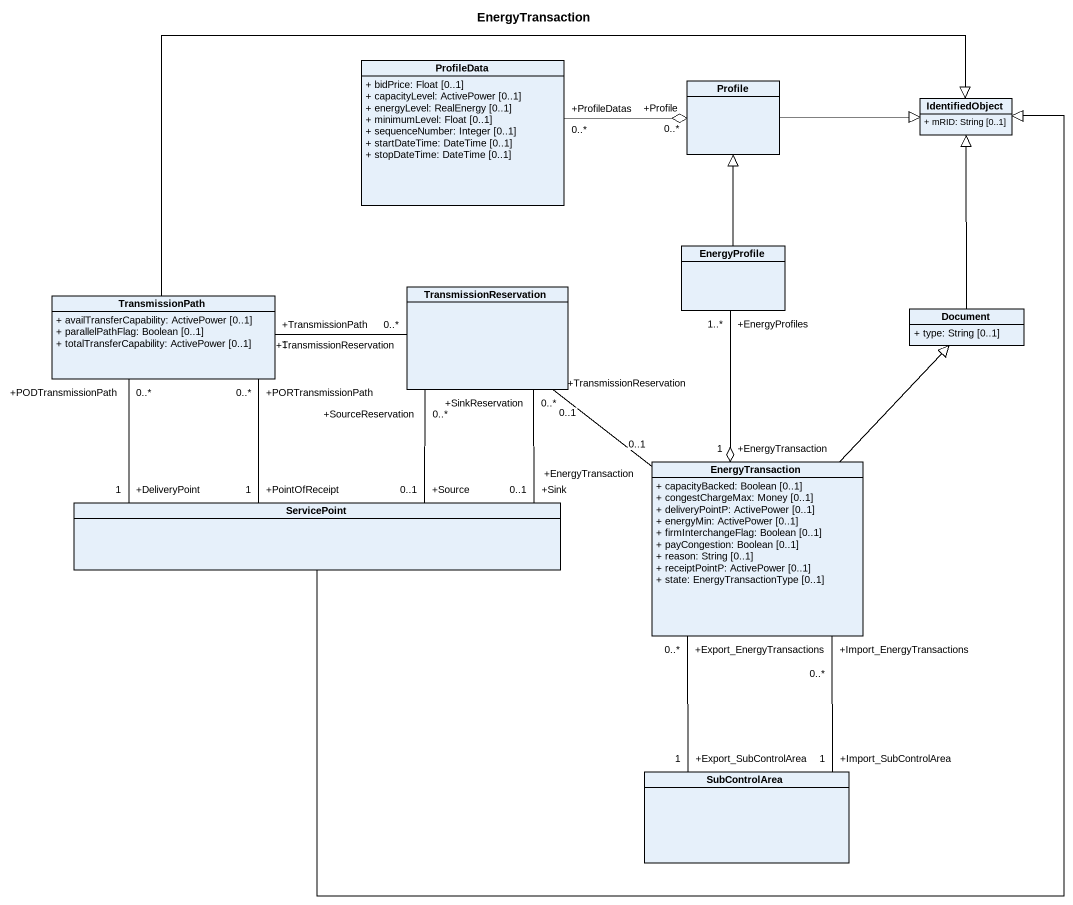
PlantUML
@startuml
title EnergyTransaction
hide circle
hide empty members
skinparam classAttributeIconSize 0
class ProfileData {
  + bidPrice: Float [0..1]
  + capacityLevel: ActivePower [0..1]
  + energyLevel: RealEnergy [0..1]
  + minimumLevel: Float [0..1]
  + sequenceNumber: Integer [0..1]
  + startDateTime: DateTime [0..1]
  + stopDateTime: DateTime [0..1]
}
class Profile
class IdentifiedObject {
  + mRID: String [0..1]
}
class EnergyProfile
class TransmissionPath {
  + availTransferCapability: ActivePower [0..1]
  + parallelPathFlag: Boolean [0..1]
  + totalTransferCapability: ActivePower [0..1]
}
class TransmissionReservation
class Document {
  + type: String [0..1]
}
class EnergyTransaction {
  + capacityBacked: Boolean [0..1]
  + congestChargeMax: Money [0..1]
  + deliveryPointP: ActivePower [0..1]
  + energyMin: ActivePower [0..1]
  + firmInterchangeFlag: Boolean [0..1]
  + payCongestion: Boolean [0..1]
  + reason: String [0..1]
  + receiptPointP: ActivePower [0..1]
  + state: EnergyTransactionType [0..1]
}
class ServicePoint
class SubControlArea
ProfileData "+ProfileDatas\n0..*" -right-o "+Profile\n0..*" Profile
Profile -right-|> IdentifiedObject
EnergyProfile -up-|> Profile
EnergyProfile "+EnergyProfiles\n1..*" --o "+EnergyTransaction\n1" EnergyTransaction
TransmissionPath -right-|> IdentifiedObject
TransmissionPath "+TransmissionPath\n1" -right- "+TransmissionReservation\n0..*" TransmissionReservation
TransmissionReservation "+TransmissionReservation\n0..1" -- "+EnergyTransaction\n0..1" EnergyTransaction
Document -up-|> IdentifiedObject
EnergyTransaction -up-|> Document
ServicePoint -up-|> IdentifiedObject
ServicePoint "+PointOfReceipt\n1" -up- "+PORTransmissionPath\n0..*" TransmissionPath
ServicePoint "+DeliveryPoint\n1" -up- "+PODTransmissionPath\n0..*" TransmissionPath
ServicePoint "+Sink\n0..1" -up- "+SinkReservation\n0..*" TransmissionReservation
ServicePoint "+Source\n0..1" -up- "+SourceReservation\n0..*" TransmissionReservation
SubControlArea "+Export_SubControlArea\n1" -up- "+Export_EnergyTransactions\n0..*" EnergyTransaction
SubControlArea "+Import_SubControlArea\n1" -up- "+Import_EnergyTransactions\n0..*" EnergyTransaction
@enduml
